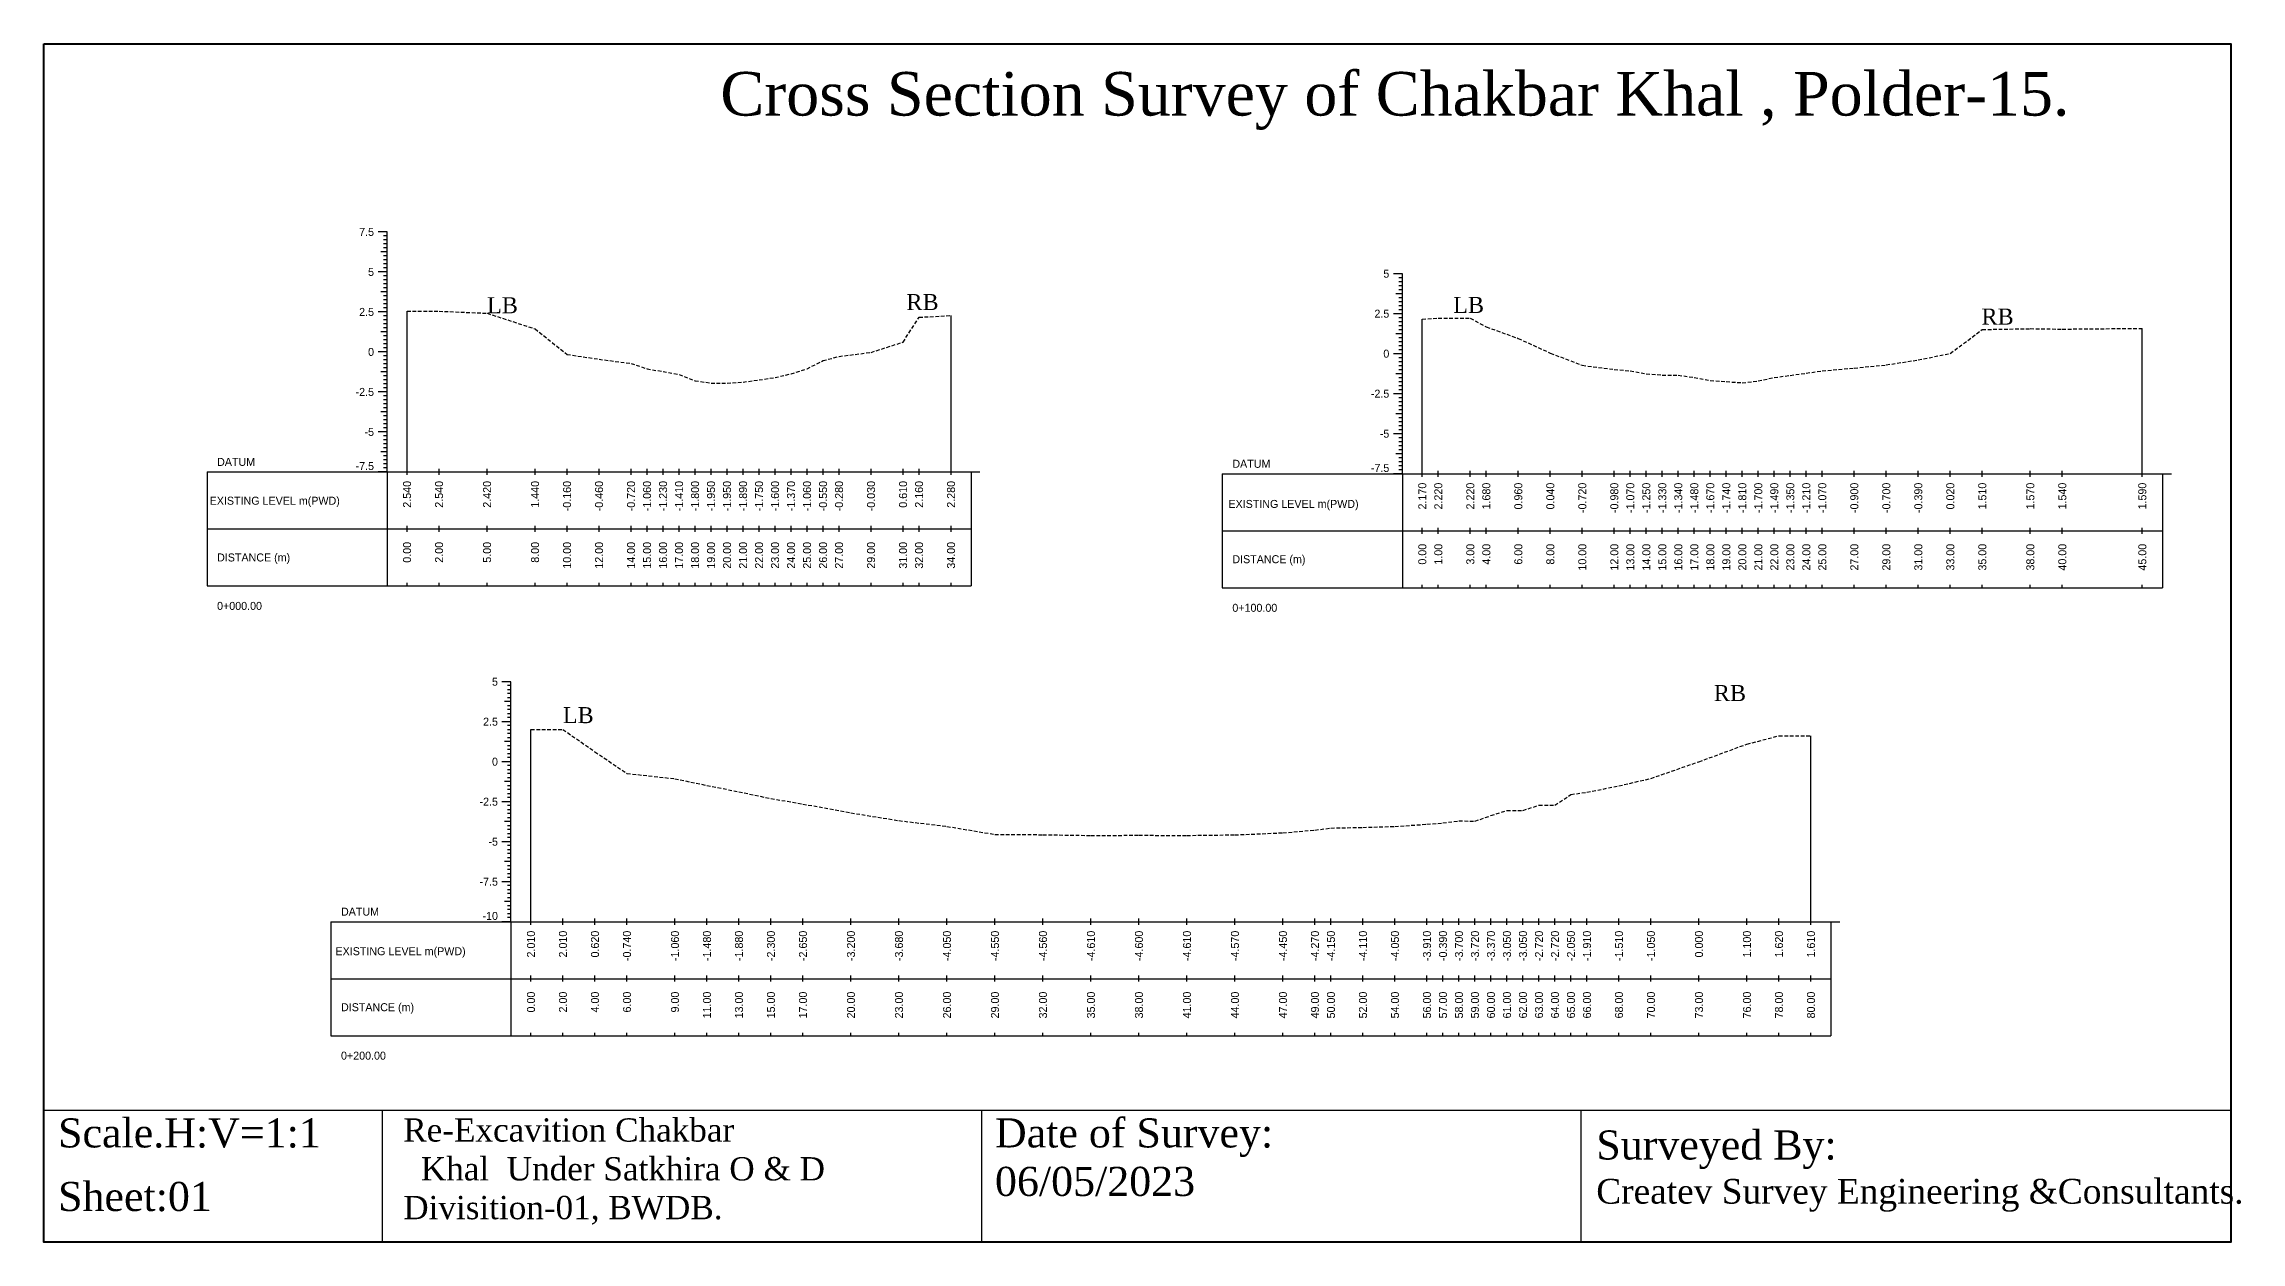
# Model space of a CAD drawing. Header units: inches. Extents: x 6579 to 9220, y -2276 to -1013.
# Drawn here: x 6579.3 to 6730.4, y -1178.5 to -1096.2 of the extents above; entities that cross this region are included whole.
import ezdxf
from ezdxf.enums import TextEntityAlignment as Align

# ---------------------------------------------------------------- set-up
doc = ezdxf.new("R2010")
doc.units = ezdxf.units.IN
doc.header["$MEASUREMENT"] = 0
doc.linetypes.add('HIDDEN', pattern=[0.375, 0.25, -0.125])
doc.layers.add('CS_Drawing', color=7, linetype='Continuous')
doc.layers.add('GL', color=3, linetype='HIDDEN')
doc.styles.add('romans', font='romans.shx')

msp = doc.modelspace()

# ---------------------------------------------------------------- linework, layer by layer
at = {"color": 4, "lineweight": 40}
msp.add_lwpolyline([(6579.35, -1096.17), (6729.69, -1096.17), (6729.69, -1178.54), (6579.35, -1178.54)], close=True, dxfattribs=at)
for points in [[(6729.69, -1096.17), (6729.69, -1178.54)], [(6579.35, -1169.46), (6729.69, -1169.46)], [(6579.35, -1169.46), (6579.35, -1178.54)], [(6602.59, -1169.46), (6602.59, -1178.54)], [(6643.8, -1169.46), (6643.8, -1178.54)], [(6685, -1169.46), (6685, -1178.54)]]:
    msp.add_lwpolyline(points)
at = {"layer": 'CS_Drawing'}
for p, q in [((6602.94, -1109.09), (6602.32, -1109.09)), ((6602.94, -1109.09), (6602.5, -1109.09)), ((6602.94, -1109.09), (6602.69, -1109.09)), ((6602.94, -1109.36), (6602.69, -1109.36)), ((6602.94, -1109.64), (6602.69, -1109.64)), ((6602.94, -1109.91), (6602.69, -1109.91)), ((6602.94, -1110.19), (6602.69, -1110.19)), ((6602.94, -1125.59), (6602.94, -1109.09)), ((6602.94, -1110.46), (6602.5, -1110.46)), ((6602.94, -1110.46), (6602.69, -1110.46)), ((6602.94, -1110.74), (6602.69, -1110.74)), ((6602.94, -1111.01), (6602.69, -1111.01)), ((6602.94, -1111.29), (6602.69, -1111.29)), ((6602.94, -1111.56), (6602.69, -1111.56)), ((6602.94, -1111.84), (6602.32, -1111.84)), ((6602.94, -1111.84), (6602.5, -1111.84)), ((6602.94, -1113.21), (6602.5, -1113.21)), ((6602.94, -1111.84), (6602.69, -1111.84)), ((6602.94, -1112.11), (6602.69, -1112.11)), ((6602.94, -1112.39), (6602.69, -1112.39)), ((6602.94, -1112.66), (6602.69, -1112.66)), ((6602.94, -1112.94), (6602.69, -1112.94)), ((6602.94, -1113.21), (6602.69, -1113.21)), ((6672.74, -1111.96), (6672.12, -1111.96)), ((6672.74, -1111.96), (6672.3, -1111.96)), ((6672.74, -1111.96), (6672.49, -1111.96)), ((6672.74, -1112.24), (6672.49, -1112.24)), ((6672.74, -1112.51), (6672.49, -1112.51)), ((6672.74, -1112.79), (6672.49, -1112.79)), ((6672.74, -1113.06), (6672.49, -1113.06)), ((6672.74, -1125.71), (6672.74, -1111.96)), ((6602.94, -1114.59), (6602.32, -1114.59)), ((6602.94, -1114.59), (6602.5, -1114.59)), ((6602.94, -1113.49), (6602.69, -1113.49)), ((6602.94, -1113.76), (6602.69, -1113.76)), ((6602.94, -1114.04), (6602.69, -1114.04)), ((6602.94, -1114.31), (6602.69, -1114.31)), ((6602.94, -1114.59), (6602.69, -1114.59)), ((6604.31, -1125.59), (6604.31, -1114.54)), ((6672.74, -1114.71), (6672.12, -1114.71)), ((6672.74, -1113.34), (6672.3, -1113.34)), ((6672.74, -1114.71), (6672.3, -1114.71)), ((6672.74, -1113.34), (6672.49, -1113.34)), ((6672.74, -1113.61), (6672.49, -1113.61)), ((6672.74, -1113.89), (6672.49, -1113.89)), ((6672.74, -1114.16), (6672.49, -1114.16)), ((6672.74, -1114.44), (6672.49, -1114.44)), ((6672.74, -1114.71), (6672.49, -1114.71)), ((6602.94, -1115.96), (6602.5, -1115.96)), ((6602.94, -1114.86), (6602.69, -1114.86)), ((6602.94, -1115.14), (6602.69, -1115.14)), ((6602.94, -1115.41), (6602.69, -1115.41)), ((6602.94, -1115.69), (6602.69, -1115.69)), ((6602.94, -1115.96), (6602.69, -1115.96)), ((6602.94, -1116.24), (6602.69, -1116.24)), ((6641.71, -1125.59), (6641.71, -1114.83)), ((6672.74, -1116.09), (6672.3, -1116.09)), ((6672.74, -1114.99), (6672.49, -1114.99)), ((6672.74, -1115.26), (6672.49, -1115.26)), ((6672.74, -1115.54), (6672.49, -1115.54)), ((6672.74, -1115.81), (6672.49, -1115.81)), ((6672.74, -1116.09), (6672.49, -1116.09)), ((6674.11, -1125.71), (6674.11, -1115.08)), ((6723.61, -1125.71), (6723.61, -1115.72)), ((6602.94, -1117.34), (6602.32, -1117.34)), ((6602.94, -1117.34), (6602.5, -1117.34)), ((6602.94, -1116.51), (6602.69, -1116.51)), ((6602.94, -1116.79), (6602.69, -1116.79)), ((6602.94, -1117.06), (6602.69, -1117.06)), ((6602.94, -1117.34), (6602.69, -1117.34)), ((6602.94, -1117.61), (6602.69, -1117.61)), ((6672.74, -1117.46), (6672.12, -1117.46)), ((6672.74, -1117.46), (6672.3, -1117.46)), ((6672.74, -1116.36), (6672.49, -1116.36)), ((6672.74, -1116.64), (6672.49, -1116.64)), ((6672.74, -1116.91), (6672.49, -1116.91)), ((6672.74, -1117.19), (6672.49, -1117.19)), ((6672.74, -1117.46), (6672.49, -1117.46)), ((6672.74, -1117.74), (6672.49, -1117.74)), ((6602.94, -1118.71), (6602.5, -1118.71)), ((6602.94, -1117.89), (6602.69, -1117.89)), ((6602.94, -1118.16), (6602.69, -1118.16)), ((6602.94, -1118.44), (6602.69, -1118.44)), ((6602.94, -1118.71), (6602.69, -1118.71)), ((6602.94, -1118.99), (6602.69, -1118.99)), ((6602.94, -1119.26), (6602.69, -1119.26)), ((6672.74, -1118.84), (6672.3, -1118.84)), ((6672.74, -1118.01), (6672.49, -1118.01)), ((6672.74, -1118.29), (6672.49, -1118.29)), ((6672.74, -1118.56), (6672.49, -1118.56)), ((6672.74, -1118.84), (6672.49, -1118.84)), ((6672.74, -1119.11), (6672.49, -1119.11)), ((6602.94, -1120.09), (6602.32, -1120.09)), ((6602.94, -1120.09), (6602.5, -1120.09)), ((6602.94, -1119.54), (6602.69, -1119.54)), ((6602.94, -1119.81), (6602.69, -1119.81)), ((6602.94, -1120.09), (6602.69, -1120.09)), ((6602.94, -1120.36), (6602.69, -1120.36)), ((6602.94, -1120.64), (6602.69, -1120.64)), ((6672.74, -1120.21), (6672.12, -1120.21)), ((6672.74, -1120.21), (6672.3, -1120.21)), ((6672.74, -1119.39), (6672.49, -1119.39)), ((6672.74, -1119.66), (6672.49, -1119.66)), ((6672.74, -1119.94), (6672.49, -1119.94)), ((6672.74, -1120.21), (6672.49, -1120.21)), ((6672.74, -1120.49), (6672.49, -1120.49)), ((6672.74, -1120.76), (6672.49, -1120.76)), ((6602.94, -1121.46), (6602.5, -1121.46)), ((6602.94, -1120.91), (6602.69, -1120.91)), ((6602.94, -1121.19), (6602.69, -1121.19)), ((6602.94, -1121.46), (6602.69, -1121.46)), ((6602.94, -1121.74), (6602.69, -1121.74)), ((6602.94, -1122.01), (6602.69, -1122.01)), ((6602.94, -1122.29), (6602.69, -1122.29)), ((6672.74, -1121.59), (6672.3, -1121.59)), ((6672.74, -1121.04), (6672.49, -1121.04)), ((6672.74, -1121.31), (6672.49, -1121.31)), ((6672.74, -1121.59), (6672.49, -1121.59)), ((6672.74, -1121.86), (6672.49, -1121.86)), ((6672.74, -1122.14), (6672.49, -1122.14)), ((6602.94, -1122.84), (6602.32, -1122.84)), ((6602.94, -1122.84), (6602.5, -1122.84)), ((6602.94, -1122.56), (6602.69, -1122.56)), ((6602.94, -1122.84), (6602.69, -1122.84)), ((6602.94, -1123.11), (6602.69, -1123.11)), ((6602.94, -1123.39), (6602.69, -1123.39)), ((6602.94, -1123.66), (6602.69, -1123.66)), ((6672.74, -1122.96), (6672.12, -1122.96)), ((6672.74, -1122.96), (6672.3, -1122.96)), ((6672.74, -1122.41), (6672.49, -1122.41)), ((6672.74, -1122.69), (6672.49, -1122.69)), ((6672.74, -1122.96), (6672.49, -1122.96)), ((6672.74, -1123.24), (6672.49, -1123.24)), ((6672.74, -1123.51), (6672.49, -1123.51)), ((6672.74, -1123.79), (6672.49, -1123.79)), ((6602.94, -1124.21), (6602.5, -1124.21)), ((6602.94, -1123.94), (6602.69, -1123.94)), ((6602.94, -1124.21), (6602.69, -1124.21)), ((6602.94, -1124.49), (6602.69, -1124.49)), ((6602.94, -1124.76), (6602.69, -1124.76)), ((6602.94, -1125.04), (6602.69, -1125.04)), ((6602.94, -1125.31), (6602.69, -1125.31)), ((6672.74, -1124.34), (6672.3, -1124.34)), ((6672.74, -1124.06), (6672.49, -1124.06)), ((6672.74, -1124.34), (6672.49, -1124.34)), ((6672.74, -1124.61), (6672.49, -1124.61)), ((6672.74, -1124.89), (6672.49, -1124.89)), ((6672.74, -1125.16), (6672.49, -1125.16)), ((6590.56, -1125.59), (6602.94, -1125.59)), ((6590.56, -1125.59), (6590.56, -1133.42)), ((6602.94, -1125.59), (6602.32, -1125.59)), ((6602.94, -1125.59), (6602.5, -1125.59)), ((6602.94, -1125.59), (6602.69, -1125.59)), ((6602.94, -1125.59), (6643.09, -1125.59)), ((6602.94, -1125.59), (6602.94, -1133.42)), ((6604.31, -1125.79), (6604.31, -1125.38)), ((6606.51, -1125.79), (6606.51, -1125.38)), ((6609.81, -1125.79), (6609.81, -1125.38)), ((6613.11, -1125.79), (6613.11, -1125.38)), ((6615.31, -1125.79), (6615.31, -1125.38)), ((6617.51, -1125.79), (6617.51, -1125.38)), ((6619.71, -1125.79), (6619.71, -1125.38)), ((6620.81, -1125.79), (6620.81, -1125.38)), ((6621.91, -1125.79), (6621.91, -1125.38)), ((6623.01, -1125.79), (6623.01, -1125.38)), ((6624.11, -1125.79), (6624.11, -1125.38)), ((6625.21, -1125.79), (6625.21, -1125.38)), ((6626.31, -1125.79), (6626.31, -1125.38)), ((6627.41, -1125.79), (6627.41, -1125.38)), ((6628.51, -1125.79), (6628.51, -1125.38)), ((6629.61, -1125.79), (6629.61, -1125.38)), ((6630.71, -1125.79), (6630.71, -1125.38)), ((6631.81, -1125.79), (6631.81, -1125.38)), ((6632.91, -1125.79), (6632.91, -1125.38)), ((6634.01, -1125.79), (6634.01, -1125.38)), ((6636.21, -1125.79), (6636.21, -1125.38)), ((6638.41, -1125.79), (6638.41, -1125.38)), ((6639.51, -1125.79), (6639.51, -1125.38)), ((6641.71, -1125.79), (6641.71, -1125.38)), ((6643.09, -1125.59), (6643.7, -1125.59)), ((6643.09, -1125.59), (6643.52, -1125.59)), ((6643.09, -1125.59), (6643.33, -1125.59)), ((6643.09, -1125.59), (6643.09, -1133.42)), ((6660.36, -1125.71), (6672.74, -1125.71)), ((6660.36, -1125.71), (6660.36, -1133.55)), ((6672.74, -1125.71), (6672.12, -1125.71)), ((6672.74, -1125.71), (6672.3, -1125.71)), ((6672.74, -1125.44), (6672.49, -1125.44)), ((6672.74, -1125.71), (6672.49, -1125.71)), ((6672.74, -1125.71), (6724.99, -1125.71)), ((6672.74, -1125.71), (6672.74, -1133.55)), ((6674.11, -1125.92), (6674.11, -1125.51)), ((6675.21, -1125.92), (6675.21, -1125.51)), ((6677.41, -1125.92), (6677.41, -1125.51)), ((6678.51, -1125.92), (6678.51, -1125.51)), ((6680.71, -1125.92), (6680.71, -1125.51)), ((6682.91, -1125.92), (6682.91, -1125.51)), ((6685.11, -1125.92), (6685.11, -1125.51)), ((6687.31, -1125.92), (6687.31, -1125.51)), ((6688.41, -1125.92), (6688.41, -1125.51)), ((6689.51, -1125.92), (6689.51, -1125.51)), ((6690.61, -1125.92), (6690.61, -1125.51)), ((6691.71, -1125.92), (6691.71, -1125.51)), ((6692.81, -1125.92), (6692.81, -1125.51)), ((6693.91, -1125.92), (6693.91, -1125.51)), ((6695.01, -1125.92), (6695.01, -1125.51)), ((6696.11, -1125.92), (6696.11, -1125.51)), ((6697.21, -1125.92), (6697.21, -1125.51)), ((6698.31, -1125.92), (6698.31, -1125.51)), ((6699.41, -1125.92), (6699.41, -1125.51)), ((6700.51, -1125.92), (6700.51, -1125.51)), ((6701.61, -1125.92), (6701.61, -1125.51)), ((6703.81, -1125.92), (6703.81, -1125.51)), ((6706.01, -1125.92), (6706.01, -1125.51)), ((6708.21, -1125.92), (6708.21, -1125.51)), ((6710.41, -1125.92), (6710.41, -1125.51)), ((6712.61, -1125.92), (6712.61, -1125.51)), ((6715.91, -1125.92), (6715.91, -1125.51)), ((6718.11, -1125.92), (6718.11, -1125.51)), ((6723.61, -1125.92), (6723.61, -1125.51)), ((6724.99, -1125.71), (6725.61, -1125.71)), ((6724.99, -1125.71), (6725.42, -1125.71)), ((6724.99, -1125.71), (6725.23, -1125.71)), ((6724.99, -1125.71), (6724.99, -1133.55)), ((6590.56, -1129.51), (6602.94, -1129.51)), ((6602.94, -1129.51), (6643.09, -1129.51)), ((6602.94, -1129.51), (6643.09, -1129.51)), ((6604.31, -1129.71), (6604.31, -1129.3)), ((6606.51, -1129.71), (6606.51, -1129.3)), ((6609.81, -1129.71), (6609.81, -1129.3)), ((6613.11, -1129.71), (6613.11, -1129.3)), ((6615.31, -1129.71), (6615.31, -1129.3)), ((6617.51, -1129.71), (6617.51, -1129.3)), ((6619.71, -1129.71), (6619.71, -1129.3)), ((6620.81, -1129.71), (6620.81, -1129.3)), ((6621.91, -1129.71), (6621.91, -1129.3)), ((6623.01, -1129.71), (6623.01, -1129.3)), ((6624.11, -1129.71), (6624.11, -1129.3)), ((6625.21, -1129.71), (6625.21, -1129.3)), ((6626.31, -1129.71), (6626.31, -1129.3)), ((6627.41, -1129.71), (6627.41, -1129.3)), ((6628.51, -1129.71), (6628.51, -1129.3)), ((6629.61, -1129.71), (6629.61, -1129.3)), ((6630.71, -1129.71), (6630.71, -1129.3)), ((6631.81, -1129.71), (6631.81, -1129.3)), ((6632.91, -1129.71), (6632.91, -1129.3)), ((6634.01, -1129.71), (6634.01, -1129.3)), ((6636.21, -1129.71), (6636.21, -1129.3)), ((6638.41, -1129.71), (6638.41, -1129.3)), ((6639.51, -1129.71), (6639.51, -1129.3)), ((6641.71, -1129.71), (6641.71, -1129.3)), ((6660.36, -1129.63), (6672.74, -1129.63)), ((6672.74, -1129.63), (6724.99, -1129.63)), ((6672.74, -1129.63), (6724.99, -1129.63)), ((6674.11, -1129.84), (6674.11, -1129.43)), ((6675.21, -1129.84), (6675.21, -1129.43)), ((6677.41, -1129.84), (6677.41, -1129.43)), ((6678.51, -1129.84), (6678.51, -1129.43)), ((6680.71, -1129.84), (6680.71, -1129.43)), ((6682.91, -1129.84), (6682.91, -1129.43)), ((6685.11, -1129.84), (6685.11, -1129.43)), ((6687.31, -1129.84), (6687.31, -1129.43)), ((6688.41, -1129.84), (6688.41, -1129.43)), ((6689.51, -1129.84), (6689.51, -1129.43)), ((6690.61, -1129.84), (6690.61, -1129.43)), ((6691.71, -1129.84), (6691.71, -1129.43)), ((6692.81, -1129.84), (6692.81, -1129.43)), ((6693.91, -1129.84), (6693.91, -1129.43)), ((6695.01, -1129.84), (6695.01, -1129.43)), ((6696.11, -1129.84), (6696.11, -1129.43)), ((6697.21, -1129.84), (6697.21, -1129.43)), ((6698.31, -1129.84), (6698.31, -1129.43)), ((6699.41, -1129.84), (6699.41, -1129.43)), ((6700.51, -1129.84), (6700.51, -1129.43)), ((6701.61, -1129.84), (6701.61, -1129.43)), ((6703.81, -1129.84), (6703.81, -1129.43)), ((6706.01, -1129.84), (6706.01, -1129.43)), ((6708.21, -1129.84), (6708.21, -1129.43)), ((6710.41, -1129.84), (6710.41, -1129.43)), ((6712.61, -1129.84), (6712.61, -1129.43)), ((6715.91, -1129.84), (6715.91, -1129.43)), ((6718.11, -1129.84), (6718.11, -1129.43)), ((6723.61, -1129.84), (6723.61, -1129.43)), ((6590.56, -1133.42), (6602.94, -1133.42)), ((6602.94, -1133.42), (6643.09, -1133.42)), ((6604.31, -1133.42), (6604.31, -1133.22)), ((6606.51, -1133.42), (6606.51, -1133.22)), ((6609.81, -1133.42), (6609.81, -1133.22)), ((6613.11, -1133.42), (6613.11, -1133.22)), ((6615.31, -1133.42), (6615.31, -1133.22)), ((6617.51, -1133.42), (6617.51, -1133.22)), ((6619.71, -1133.42), (6619.71, -1133.22)), ((6620.81, -1133.42), (6620.81, -1133.22)), ((6621.91, -1133.42), (6621.91, -1133.22)), ((6623.01, -1133.42), (6623.01, -1133.22)), ((6624.11, -1133.42), (6624.11, -1133.22)), ((6625.21, -1133.42), (6625.21, -1133.22)), ((6626.31, -1133.42), (6626.31, -1133.22)), ((6627.41, -1133.42), (6627.41, -1133.22)), ((6628.51, -1133.42), (6628.51, -1133.22)), ((6629.61, -1133.42), (6629.61, -1133.22)), ((6630.71, -1133.42), (6630.71, -1133.22)), ((6631.81, -1133.42), (6631.81, -1133.22)), ((6632.91, -1133.42), (6632.91, -1133.22)), ((6634.01, -1133.42), (6634.01, -1133.22)), ((6636.21, -1133.42), (6636.21, -1133.22)), ((6638.41, -1133.42), (6638.41, -1133.22)), ((6639.51, -1133.42), (6639.51, -1133.22)), ((6641.71, -1133.42), (6641.71, -1133.22)), ((6660.36, -1133.55), (6672.74, -1133.55)), ((6672.74, -1133.55), (6724.99, -1133.55)), ((6674.11, -1133.55), (6674.11, -1133.35)), ((6675.21, -1133.55), (6675.21, -1133.35)), ((6677.41, -1133.55), (6677.41, -1133.35)), ((6678.51, -1133.55), (6678.51, -1133.35)), ((6680.71, -1133.55), (6680.71, -1133.35)), ((6682.91, -1133.55), (6682.91, -1133.35)), ((6685.11, -1133.55), (6685.11, -1133.35)), ((6687.31, -1133.55), (6687.31, -1133.35)), ((6688.41, -1133.55), (6688.41, -1133.35)), ((6689.51, -1133.55), (6689.51, -1133.35)), ((6690.61, -1133.55), (6690.61, -1133.35)), ((6691.71, -1133.55), (6691.71, -1133.35)), ((6692.81, -1133.55), (6692.81, -1133.35)), ((6693.91, -1133.55), (6693.91, -1133.35)), ((6695.01, -1133.55), (6695.01, -1133.35)), ((6696.11, -1133.55), (6696.11, -1133.35)), ((6697.21, -1133.55), (6697.21, -1133.35)), ((6698.31, -1133.55), (6698.31, -1133.35)), ((6699.41, -1133.55), (6699.41, -1133.35)), ((6700.51, -1133.55), (6700.51, -1133.35)), ((6701.61, -1133.55), (6701.61, -1133.35)), ((6703.81, -1133.55), (6703.81, -1133.35)), ((6706.01, -1133.55), (6706.01, -1133.35)), ((6708.21, -1133.55), (6708.21, -1133.35)), ((6710.41, -1133.55), (6710.41, -1133.35)), ((6712.61, -1133.55), (6712.61, -1133.35)), ((6715.91, -1133.55), (6715.91, -1133.35)), ((6718.11, -1133.55), (6718.11, -1133.35)), ((6723.61, -1133.55), (6723.61, -1133.35)), ((6611.45, -1140.01), (6610.83, -1140.01)), ((6611.45, -1140.01), (6611.02, -1140.01)), ((6611.45, -1140.01), (6611.21, -1140.01)), ((6611.45, -1140.28), (6611.21, -1140.28)), ((6611.45, -1156.51), (6611.45, -1140.01)), ((6611.45, -1141.38), (6611.02, -1141.38)), ((6611.45, -1140.56), (6611.21, -1140.56)), ((6611.45, -1140.83), (6611.21, -1140.83)), ((6611.45, -1141.11), (6611.21, -1141.11)), ((6611.45, -1141.38), (6611.21, -1141.38)), ((6611.45, -1141.66), (6611.21, -1141.66)), ((6611.45, -1141.93), (6611.21, -1141.93)), ((6611.45, -1142.76), (6610.83, -1142.76)), ((6611.45, -1142.76), (6611.02, -1142.76)), ((6611.45, -1142.21), (6611.21, -1142.21)), ((6611.45, -1142.48), (6611.21, -1142.48)), ((6611.45, -1142.76), (6611.21, -1142.76)), ((6611.45, -1143.03), (6611.21, -1143.03)), ((6611.45, -1143.31), (6611.21, -1143.31)), ((6612.83, -1156.51), (6612.83, -1143.3)), ((6611.45, -1144.13), (6611.02, -1144.13)), ((6611.45, -1143.58), (6611.21, -1143.58)), ((6611.45, -1143.86), (6611.21, -1143.86)), ((6611.45, -1144.13), (6611.21, -1144.13)), ((6611.45, -1144.41), (6611.21, -1144.41)), ((6611.45, -1144.68), (6611.21, -1144.68)), ((6611.45, -1144.96), (6611.21, -1144.96)), ((6700.83, -1156.51), (6700.83, -1143.74)), ((6611.45, -1145.51), (6610.83, -1145.51)), ((6611.45, -1145.51), (6611.02, -1145.51)), ((6611.45, -1145.23), (6611.21, -1145.23)), ((6611.45, -1145.51), (6611.21, -1145.51)), ((6611.45, -1145.78), (6611.21, -1145.78)), ((6611.45, -1146.06), (6611.21, -1146.06)), ((6611.45, -1146.33), (6611.21, -1146.33)), ((6611.45, -1146.88), (6611.02, -1146.88)), ((6611.45, -1146.61), (6611.21, -1146.61)), ((6611.45, -1146.88), (6611.21, -1146.88)), ((6611.45, -1147.16), (6611.21, -1147.16)), ((6611.45, -1147.43), (6611.21, -1147.43)), ((6611.45, -1147.71), (6611.21, -1147.71)), ((6611.45, -1147.98), (6611.21, -1147.98)), ((6611.45, -1148.26), (6610.83, -1148.26)), ((6611.45, -1148.26), (6611.02, -1148.26)), ((6611.45, -1148.26), (6611.21, -1148.26)), ((6611.45, -1148.53), (6611.21, -1148.53)), ((6611.45, -1148.81), (6611.21, -1148.81)), ((6611.45, -1149.08), (6611.21, -1149.08)), ((6611.45, -1149.36), (6611.21, -1149.36)), ((6611.45, -1149.63), (6611.02, -1149.63)), ((6611.45, -1149.63), (6611.21, -1149.63)), ((6611.45, -1149.91), (6611.21, -1149.91)), ((6611.45, -1150.18), (6611.21, -1150.18)), ((6611.45, -1150.46), (6611.21, -1150.46)), ((6611.45, -1150.73), (6611.21, -1150.73)), ((6611.45, -1151.01), (6610.83, -1151.01)), ((6611.45, -1151.01), (6611.02, -1151.01)), ((6611.45, -1152.38), (6611.02, -1152.38)), ((6611.45, -1151.01), (6611.21, -1151.01)), ((6611.45, -1151.28), (6611.21, -1151.28)), ((6611.45, -1151.56), (6611.21, -1151.56)), ((6611.45, -1151.83), (6611.21, -1151.83)), ((6611.45, -1152.11), (6611.21, -1152.11)), ((6611.45, -1152.38), (6611.21, -1152.38)), ((6611.45, -1153.76), (6610.83, -1153.76)), ((6611.45, -1153.76), (6611.02, -1153.76)), ((6611.45, -1152.66), (6611.21, -1152.66)), ((6611.45, -1152.93), (6611.21, -1152.93)), ((6611.45, -1153.21), (6611.21, -1153.21)), ((6611.45, -1153.48), (6611.21, -1153.48)), ((6611.45, -1153.76), (6611.21, -1153.76)), ((6611.45, -1155.13), (6611.02, -1155.13)), ((6611.45, -1154.03), (6611.21, -1154.03)), ((6611.45, -1154.31), (6611.21, -1154.31)), ((6611.45, -1154.58), (6611.21, -1154.58)), ((6611.45, -1154.86), (6611.21, -1154.86)), ((6611.45, -1155.13), (6611.21, -1155.13)), ((6611.45, -1155.41), (6611.21, -1155.41)), ((6599.08, -1156.51), (6611.45, -1156.51)), ((6599.08, -1156.51), (6599.08, -1164.35)), ((6611.45, -1156.51), (6610.83, -1156.51)), ((6611.45, -1156.51), (6611.02, -1156.51)), ((6611.45, -1155.68), (6611.21, -1155.68)), ((6611.45, -1155.96), (6611.21, -1155.96)), ((6611.45, -1156.23), (6611.21, -1156.23)), ((6611.45, -1156.51), (6611.21, -1156.51)), ((6611.45, -1156.51), (6702.2, -1156.51)), ((6611.45, -1156.51), (6611.45, -1164.35)), ((6612.83, -1156.72), (6612.83, -1156.3)), ((6615.03, -1156.72), (6615.03, -1156.3)), ((6617.23, -1156.72), (6617.23, -1156.3)), ((6619.43, -1156.72), (6619.43, -1156.3)), ((6622.73, -1156.72), (6622.73, -1156.3)), ((6624.93, -1156.72), (6624.93, -1156.3)), ((6627.13, -1156.72), (6627.13, -1156.3)), ((6629.33, -1156.72), (6629.33, -1156.3)), ((6631.53, -1156.72), (6631.53, -1156.3)), ((6634.83, -1156.72), (6634.83, -1156.3)), ((6638.13, -1156.72), (6638.13, -1156.3)), ((6641.43, -1156.72), (6641.43, -1156.3)), ((6644.73, -1156.72), (6644.73, -1156.3)), ((6648.03, -1156.72), (6648.03, -1156.3)), ((6651.33, -1156.72), (6651.33, -1156.3)), ((6654.63, -1156.72), (6654.63, -1156.3)), ((6657.93, -1156.72), (6657.93, -1156.3)), ((6661.23, -1156.72), (6661.23, -1156.3)), ((6664.53, -1156.72), (6664.53, -1156.3)), ((6666.73, -1156.72), (6666.73, -1156.3)), ((6667.83, -1156.72), (6667.83, -1156.3)), ((6670.03, -1156.72), (6670.03, -1156.3)), ((6672.23, -1156.72), (6672.23, -1156.3)), ((6674.43, -1156.72), (6674.43, -1156.3)), ((6675.53, -1156.72), (6675.53, -1156.3)), ((6676.63, -1156.72), (6676.63, -1156.3)), ((6677.73, -1156.72), (6677.73, -1156.3)), ((6678.83, -1156.72), (6678.83, -1156.3)), ((6679.93, -1156.72), (6679.93, -1156.3)), ((6681.03, -1156.72), (6681.03, -1156.3)), ((6682.13, -1156.72), (6682.13, -1156.3)), ((6683.23, -1156.72), (6683.23, -1156.3)), ((6684.33, -1156.72), (6684.33, -1156.3)), ((6685.43, -1156.72), (6685.43, -1156.3)), ((6687.63, -1156.72), (6687.63, -1156.3)), ((6689.83, -1156.72), (6689.83, -1156.3)), ((6693.13, -1156.72), (6693.13, -1156.3)), ((6696.43, -1156.72), (6696.43, -1156.3)), ((6698.63, -1156.72), (6698.63, -1156.3)), ((6700.83, -1156.72), (6700.83, -1156.3)), ((6702.2, -1156.51), (6702.82, -1156.51)), ((6702.2, -1156.51), (6702.64, -1156.51)), ((6702.2, -1156.51), (6702.45, -1156.51)), ((6702.2, -1156.51), (6702.2, -1164.35)), ((6599.08, -1160.43), (6611.45, -1160.43)), ((6611.45, -1160.43), (6702.2, -1160.43)), ((6611.45, -1160.43), (6702.2, -1160.43)), ((6612.83, -1160.63), (6612.83, -1160.22)), ((6615.03, -1160.63), (6615.03, -1160.22)), ((6617.23, -1160.63), (6617.23, -1160.22)), ((6619.43, -1160.63), (6619.43, -1160.22)), ((6622.73, -1160.63), (6622.73, -1160.22)), ((6624.93, -1160.63), (6624.93, -1160.22)), ((6627.13, -1160.63), (6627.13, -1160.22)), ((6629.33, -1160.63), (6629.33, -1160.22)), ((6631.53, -1160.63), (6631.53, -1160.22)), ((6634.83, -1160.63), (6634.83, -1160.22)), ((6638.13, -1160.63), (6638.13, -1160.22)), ((6641.43, -1160.63), (6641.43, -1160.22)), ((6644.73, -1160.63), (6644.73, -1160.22)), ((6648.03, -1160.63), (6648.03, -1160.22)), ((6651.33, -1160.63), (6651.33, -1160.22)), ((6654.63, -1160.63), (6654.63, -1160.22)), ((6657.93, -1160.63), (6657.93, -1160.22)), ((6661.23, -1160.63), (6661.23, -1160.22)), ((6664.53, -1160.63), (6664.53, -1160.22)), ((6666.73, -1160.63), (6666.73, -1160.22)), ((6667.83, -1160.63), (6667.83, -1160.22)), ((6670.03, -1160.63), (6670.03, -1160.22)), ((6672.23, -1160.63), (6672.23, -1160.22)), ((6674.43, -1160.63), (6674.43, -1160.22)), ((6675.53, -1160.63), (6675.53, -1160.22)), ((6676.63, -1160.63), (6676.63, -1160.22)), ((6677.73, -1160.63), (6677.73, -1160.22)), ((6678.83, -1160.63), (6678.83, -1160.22)), ((6679.93, -1160.63), (6679.93, -1160.22)), ((6681.03, -1160.63), (6681.03, -1160.22)), ((6682.13, -1160.63), (6682.13, -1160.22)), ((6683.23, -1160.63), (6683.23, -1160.22)), ((6684.33, -1160.63), (6684.33, -1160.22)), ((6685.43, -1160.63), (6685.43, -1160.22)), ((6687.63, -1160.63), (6687.63, -1160.22)), ((6689.83, -1160.63), (6689.83, -1160.22)), ((6693.13, -1160.63), (6693.13, -1160.22)), ((6696.43, -1160.63), (6696.43, -1160.22)), ((6698.63, -1160.63), (6698.63, -1160.22)), ((6700.83, -1160.63), (6700.83, -1160.22)), ((6599.08, -1164.35), (6611.45, -1164.35)), ((6611.45, -1164.35), (6702.2, -1164.35)), ((6612.83, -1164.35), (6612.83, -1164.14)), ((6615.03, -1164.35), (6615.03, -1164.14)), ((6617.23, -1164.35), (6617.23, -1164.14)), ((6619.43, -1164.35), (6619.43, -1164.14)), ((6622.73, -1164.35), (6622.73, -1164.14)), ((6624.93, -1164.35), (6624.93, -1164.14)), ((6627.13, -1164.35), (6627.13, -1164.14)), ((6629.33, -1164.35), (6629.33, -1164.14)), ((6631.53, -1164.35), (6631.53, -1164.14)), ((6634.83, -1164.35), (6634.83, -1164.14)), ((6638.13, -1164.35), (6638.13, -1164.14)), ((6641.43, -1164.35), (6641.43, -1164.14)), ((6644.73, -1164.35), (6644.73, -1164.14)), ((6648.03, -1164.35), (6648.03, -1164.14)), ((6651.33, -1164.35), (6651.33, -1164.14)), ((6654.63, -1164.35), (6654.63, -1164.14)), ((6657.93, -1164.35), (6657.93, -1164.14)), ((6661.23, -1164.35), (6661.23, -1164.14)), ((6664.53, -1164.35), (6664.53, -1164.14)), ((6666.73, -1164.35), (6666.73, -1164.14)), ((6667.83, -1164.35), (6667.83, -1164.14)), ((6670.03, -1164.35), (6670.03, -1164.14)), ((6672.23, -1164.35), (6672.23, -1164.14)), ((6674.43, -1164.35), (6674.43, -1164.14)), ((6675.53, -1164.35), (6675.53, -1164.14)), ((6676.63, -1164.35), (6676.63, -1164.14)), ((6677.73, -1164.35), (6677.73, -1164.14)), ((6678.83, -1164.35), (6678.83, -1164.14)), ((6679.93, -1164.35), (6679.93, -1164.14)), ((6681.03, -1164.35), (6681.03, -1164.14)), ((6682.13, -1164.35), (6682.13, -1164.14)), ((6683.23, -1164.35), (6683.23, -1164.14)), ((6684.33, -1164.35), (6684.33, -1164.14)), ((6685.43, -1164.35), (6685.43, -1164.14)), ((6687.63, -1164.35), (6687.63, -1164.14)), ((6689.83, -1164.35), (6689.83, -1164.14)), ((6693.13, -1164.35), (6693.13, -1164.14)), ((6696.43, -1164.35), (6696.43, -1164.14)), ((6698.63, -1164.35), (6698.63, -1164.14)), ((6700.83, -1164.35), (6700.83, -1164.14))]:
    msp.add_line(p, q, dxfattribs=at)
at = {"layer": 'GL'}
for points in [[(6604.31, -1114.54), (6606.51, -1114.54), (6609.81, -1114.68), (6613.11, -1115.75), (6615.31, -1117.51), (6617.51, -1117.84), (6619.71, -1118.13), (6620.81, -1118.5), (6621.91, -1118.69), (6623.01, -1118.89), (6624.11, -1119.32), (6625.21, -1119.48), (6626.31, -1119.48), (6627.41, -1119.42), (6628.51, -1119.26), (6629.61, -1119.1), (6630.71, -1118.84), (6631.81, -1118.5), (6632.91, -1117.94), (6634.01, -1117.65), (6636.21, -1117.37), (6638.41, -1116.67), (6639.51, -1114.96), (6641.71, -1114.83)], [(6674.11, -1115.08), (6675.21, -1115.02), (6677.41, -1115.02), (6678.51, -1115.62), (6680.71, -1116.41), (6682.91, -1117.42), (6685.11, -1118.26), (6687.31, -1118.54), (6688.41, -1118.64), (6689.51, -1118.84), (6690.61, -1118.93), (6691.71, -1118.94), (6692.81, -1119.09), (6693.91, -1119.3), (6695.01, -1119.38), (6696.11, -1119.46), (6697.21, -1119.33), (6698.31, -1119.1), (6699.41, -1118.95), (6700.51, -1118.8), (6701.61, -1118.64), (6703.81, -1118.45), (6706.01, -1118.23), (6708.21, -1117.89), (6710.41, -1117.44), (6712.61, -1115.8), (6715.91, -1115.74), (6718.11, -1115.77), (6723.61, -1115.72)], [(6612.83, -1143.3), (6615.03, -1143.3), (6617.23, -1144.83), (6619.43, -1146.32), (6622.73, -1146.68), (6624.93, -1147.14), (6627.13, -1147.58), (6629.33, -1148.04), (6631.53, -1148.42), (6634.83, -1149.03), (6638.13, -1149.56), (6641.43, -1149.96), (6644.73, -1150.51), (6648.03, -1150.53), (6651.33, -1150.58), (6654.63, -1150.57), (6657.93, -1150.58), (6661.23, -1150.54), (6664.53, -1150.4), (6666.73, -1150.21), (6667.83, -1150.07), (6670.03, -1150.03), (6672.23, -1149.96), (6674.43, -1149.81), (6675.53, -1149.72), (6676.63, -1149.58), (6677.73, -1149.6), (6678.83, -1149.22), (6679.93, -1148.86), (6681.03, -1148.86), (6682.13, -1148.5), (6683.23, -1148.5), (6684.33, -1147.76), (6685.43, -1147.61), (6687.63, -1147.17), (6689.83, -1146.66), (6693.13, -1145.51), (6696.43, -1144.3), (6698.63, -1143.73), (6700.83, -1143.74)]]:
    msp.add_lwpolyline(points, dxfattribs=at)

# ---------------------------------------------------------------- texts
at = {"attachment_point": 1, "style": 'romans'}
for s, insert, char_height, width in [('{\\fTimes New Roman|b0|i0|c0|p18;Cross Section Survey of Chakbar Khal , Polder-15.}', (6625.85, -1098.09), 3, 89.3868), ('{\\fTimes New Roman|b0|i0|c0|p18;LB}', (6609.81, -1113.58), 1.1, 289.7464), ('{\\fTimes New Roman|b0|i0|c0|p18;RB}', (6638.64, -1113.36), 1.1, 289.7464), ('{\\fTimes New Roman|b0|i0|c0|p18;LB}', (6676.23, -1113.56), 1.1, 289.7464), ('{\\fTimes New Roman|b0|i0|c0|p18;RB}', (6712.55, -1114.36), 1.1, 289.7464), ('{\\fTimes New Roman|b0|i0|c0|p18;RB}', (6694.15, -1140.24), 1.1, 289.7464), ('{\\fTimes New Roman|b0|i0|c0|p18;LB}', (6615.02, -1141.76), 1.1, 289.7464), ('{\\fTimes New Roman|b0|i0|c0|p18;Scale.H:V=1:1}', (6580.32, -1170.03), 2, 22.2708), ('{\\fTimes New Roman|b0|i0|c0|p18;Re-Excavition Chakbar \\P  Khal  Under Satkhira O & D    Divisition-01, BWDB.}', (6604.05, -1170.03), 1.6, 38.8405), ('{\\fTimes New Roman|b0|i0|c0|p18;Date of Survey: 06/05/2023}', (6644.73, -1170.03), 2, 22.2708), ('{\\fTimes New Roman|b0|i0|c0|p18;Surveyed By:                                     \\H0.85x;Createv Survey Engineering &Consultants.}', (6686.07, -1170.86), 2, 45.2193), ('{\\fTimes New Roman|b0|i0|c0|p18;Sheet:01}', (6580.32, -1174.4), 2, 38.8405)]:
    msp.add_mtext(s, dxfattribs=dict(at, insert=insert, char_height=char_height, width=width))
at = {"layer": 'CS_Drawing'}
for s, p in [('7.5', (6602.04, -1109.09)), ('5', (6602.04, -1111.84)), ('5', (6671.84, -1111.96)), ('2.5', (6602.04, -1114.59)), ('2.5', (6671.84, -1114.71)), ('0', (6602.04, -1117.34)), ('0', (6671.84, -1117.46)), ('-2.5', (6602.04, -1120.09)), ('-2.5', (6671.84, -1120.21)), ('-5', (6602.04, -1122.84)), ('-5', (6671.84, -1122.96)), ('5', (6610.56, -1140.01)), ('2.5', (6610.56, -1142.76)), ('0', (6610.56, -1145.51)), ('-2.5', (6610.56, -1148.26)), ('-5', (6610.56, -1151.01)), ('-7.5', (6610.56, -1153.76))]:
    msp.add_text(s, height=0.55, dxfattribs=at).set_placement(p, align=Align.MIDDLE_RIGHT)
for s, p in [('DATUM', (6591.25, -1124.9)), ('DATUM', (6661.05, -1125.03)), ('EXISTING LEVEL m(PWD)', (6590.74, -1127.57)), ('EXISTING LEVEL m(PWD)', (6660.78, -1127.79)), ('DISTANCE (m)', (6591.25, -1131.47)), ('DISTANCE (m)', (6661.05, -1131.59)), ('0+000.00', (6591.25, -1134.8)), ('0+100.00', (6661.05, -1134.93)), ('DATUM', (6599.77, -1155.82)), ('EXISTING LEVEL m(PWD)', (6599.39, -1158.54)), ('DISTANCE (m)', (6599.77, -1162.39)), ('0+200.00', (6599.77, -1165.72))]:
    msp.add_text(s, height=0.55, dxfattribs=at).set_placement(p, align=Align.MIDDLE_LEFT)
for s, p in [('-7.5', (6602.04, -1125.46)), ('-7.5', (6671.84, -1125.59)), ('-10', (6610.56, -1156.39))]:
    msp.add_text(s, height=0.55, dxfattribs=at).set_placement(p, align=Align.RIGHT)
for s, p in [('2.540', (6604.31, -1126.21)), ('2.540', (6606.51, -1126.21)), ('2.420', (6609.81, -1126.21)), ('1.440', (6613.11, -1126.21)), ('-0.160', (6615.31, -1126.21)), ('-0.460', (6617.51, -1126.21)), ('-0.720', (6619.71, -1126.21)), ('-1.060', (6620.81, -1126.21)), ('-1.230', (6621.91, -1126.21)), ('-1.410', (6623.01, -1126.21)), ('-1.800', (6624.11, -1126.21)), ('-1.950', (6625.21, -1126.21)), ('-1.950', (6626.31, -1126.21)), ('-1.890', (6627.41, -1126.21)), ('-1.750', (6628.51, -1126.21)), ('-1.600', (6629.61, -1126.21)), ('-1.370', (6630.71, -1126.21)), ('-1.060', (6631.81, -1126.21)), ('-0.550', (6632.91, -1126.21)), ('-0.280', (6634.01, -1126.21)), ('-0.030', (6636.21, -1126.21)), ('0.610', (6638.41, -1126.21)), ('2.160', (6639.51, -1126.21)), ('2.280', (6641.71, -1126.21)), ('2.170', (6674.11, -1126.33)), ('2.220', (6675.21, -1126.33)), ('2.220', (6677.41, -1126.33)), ('1.680', (6678.51, -1126.33)), ('0.960', (6680.71, -1126.33)), ('0.040', (6682.91, -1126.33)), ('-0.720', (6685.11, -1126.33)), ('-0.980', (6687.31, -1126.33)), ('-1.070', (6688.41, -1126.33)), ('-1.250', (6689.51, -1126.33)), ('-1.330', (6690.61, -1126.33)), ('-1.340', (6691.71, -1126.33)), ('-1.480', (6692.81, -1126.33)), ('-1.670', (6693.91, -1126.33)), ('-1.740', (6695.01, -1126.33)), ('-1.810', (6696.11, -1126.33)), ('-1.700', (6697.21, -1126.33)), ('-1.490', (6698.31, -1126.33)), ('-1.350', (6699.41, -1126.33)), ('-1.210', (6700.51, -1126.33)), ('-1.070', (6701.61, -1126.33)), ('-0.900', (6703.81, -1126.33)), ('-0.700', (6706.01, -1126.33)), ('-0.390', (6708.21, -1126.33)), ('0.020', (6710.41, -1126.33)), ('1.510', (6712.61, -1126.33)), ('1.570', (6715.91, -1126.33)), ('1.540', (6718.11, -1126.33)), ('1.590', (6723.61, -1126.33)), ('0.00', (6604.31, -1130.4)), ('2.00', (6606.51, -1130.4)), ('5.00', (6609.81, -1130.4)), ('8.00', (6613.11, -1130.4)), ('10.00', (6615.31, -1130.4)), ('12.00', (6617.51, -1130.4)), ('14.00', (6619.71, -1130.4)), ('15.00', (6620.81, -1130.4)), ('16.00', (6621.91, -1130.4)), ('17.00', (6623.01, -1130.4)), ('18.00', (6624.11, -1130.4)), ('19.00', (6625.21, -1130.4)), ('20.00', (6626.31, -1130.4)), ('21.00', (6627.41, -1130.4)), ('22.00', (6628.51, -1130.4)), ('23.00', (6629.61, -1130.4)), ('24.00', (6630.71, -1130.4)), ('25.00', (6631.81, -1130.4)), ('26.00', (6632.91, -1130.4)), ('27.00', (6634.01, -1130.4)), ('29.00', (6636.21, -1130.4)), ('31.00', (6638.41, -1130.4)), ('32.00', (6639.51, -1130.4)), ('34.00', (6641.71, -1130.4)), ('0.00', (6674.11, -1130.53)), ('1.00', (6675.21, -1130.53)), ('3.00', (6677.41, -1130.53)), ('4.00', (6678.51, -1130.53)), ('6.00', (6680.71, -1130.53)), ('8.00', (6682.91, -1130.53)), ('10.00', (6685.11, -1130.53)), ('12.00', (6687.31, -1130.53)), ('13.00', (6688.41, -1130.53)), ('14.00', (6689.51, -1130.53)), ('15.00', (6690.61, -1130.53)), ('16.00', (6691.71, -1130.53)), ('17.00', (6692.81, -1130.53)), ('18.00', (6693.91, -1130.53)), ('19.00', (6695.01, -1130.53)), ('20.00', (6696.11, -1130.53)), ('21.00', (6697.21, -1130.53)), ('22.00', (6698.31, -1130.53)), ('23.00', (6699.41, -1130.53)), ('24.00', (6700.51, -1130.53)), ('25.00', (6701.61, -1130.53)), ('27.00', (6703.81, -1130.53)), ('29.00', (6706.01, -1130.53)), ('31.00', (6708.21, -1130.53)), ('33.00', (6710.41, -1130.53)), ('35.00', (6712.61, -1130.53)), ('38.00', (6715.91, -1130.53)), ('40.00', (6718.11, -1130.53)), ('45.00', (6723.61, -1130.53)), ('2.010', (6612.83, -1157.13)), ('2.010', (6615.03, -1157.13)), ('0.620', (6617.23, -1157.13)), ('-0.740', (6619.43, -1157.13)), ('-1.060', (6622.73, -1157.13)), ('-1.480', (6624.93, -1157.13)), ('-1.880', (6627.13, -1157.13)), ('-2.300', (6629.33, -1157.13)), ('-2.650', (6631.53, -1157.13)), ('-3.200', (6634.83, -1157.13)), ('-3.680', (6638.13, -1157.13)), ('-4.050', (6641.43, -1157.13)), ('-4.550', (6644.73, -1157.13)), ('-4.560', (6648.03, -1157.13)), ('-4.610', (6651.33, -1157.13)), ('-4.600', (6654.63, -1157.13)), ('-4.610', (6657.93, -1157.13)), ('-4.570', (6661.23, -1157.13)), ('-4.450', (6664.53, -1157.13)), ('-4.270', (6666.73, -1157.13)), ('-4.150', (6667.83, -1157.13)), ('-4.110', (6670.03, -1157.13)), ('-4.050', (6672.23, -1157.13)), ('-3.910', (6674.43, -1157.13)), ('-0.390', (6675.53, -1157.13)), ('-3.700', (6676.63, -1157.13)), ('-3.720', (6677.73, -1157.13)), ('-3.370', (6678.83, -1157.13)), ('-3.050', (6679.93, -1157.13)), ('-3.050', (6681.03, -1157.13)), ('-2.720', (6682.13, -1157.13)), ('-2.720', (6683.23, -1157.13)), ('-2.050', (6684.33, -1157.13)), ('-1.910', (6685.43, -1157.13)), ('-1.510', (6687.63, -1157.13)), ('-1.050', (6689.83, -1157.13)), ('0.000', (6693.13, -1157.13)), ('1.100', (6696.43, -1157.13)), ('1.620', (6698.63, -1157.13)), ('1.610', (6700.83, -1157.13)), ('0.00', (6612.83, -1161.32)), ('2.00', (6615.03, -1161.32)), ('4.00', (6617.23, -1161.32)), ('6.00', (6619.43, -1161.32)), ('9.00', (6622.73, -1161.32)), ('11.00', (6624.93, -1161.32)), ('13.00', (6627.13, -1161.32)), ('15.00', (6629.33, -1161.32)), ('17.00', (6631.53, -1161.32)), ('20.00', (6634.83, -1161.32)), ('23.00', (6638.13, -1161.32)), ('26.00', (6641.43, -1161.32)), ('29.00', (6644.73, -1161.32)), ('32.00', (6648.03, -1161.32)), ('35.00', (6651.33, -1161.32)), ('38.00', (6654.63, -1161.32)), ('41.00', (6657.93, -1161.32)), ('44.00', (6661.23, -1161.32)), ('47.00', (6664.53, -1161.32)), ('49.00', (6666.73, -1161.32)), ('50.00', (6667.83, -1161.32)), ('52.00', (6670.03, -1161.32)), ('54.00', (6672.23, -1161.32)), ('56.00', (6674.43, -1161.32)), ('57.00', (6675.53, -1161.32)), ('58.00', (6676.63, -1161.32)), ('59.00', (6677.73, -1161.32)), ('60.00', (6678.83, -1161.32)), ('61.00', (6679.93, -1161.32)), ('62.00', (6681.03, -1161.32)), ('63.00', (6682.13, -1161.32)), ('64.00', (6683.23, -1161.32)), ('65.00', (6684.33, -1161.32)), ('66.00', (6685.43, -1161.32)), ('68.00', (6687.63, -1161.32)), ('70.00', (6689.83, -1161.32)), ('73.00', (6693.13, -1161.32)), ('76.00', (6696.43, -1161.32)), ('78.00', (6698.63, -1161.32)), ('80.00', (6700.83, -1161.32))]:
    msp.add_text(s, height=0.55, rotation=90, dxfattribs=at).set_placement(p, align=Align.MIDDLE_RIGHT)

doc.saveas('drawing.dxf')
